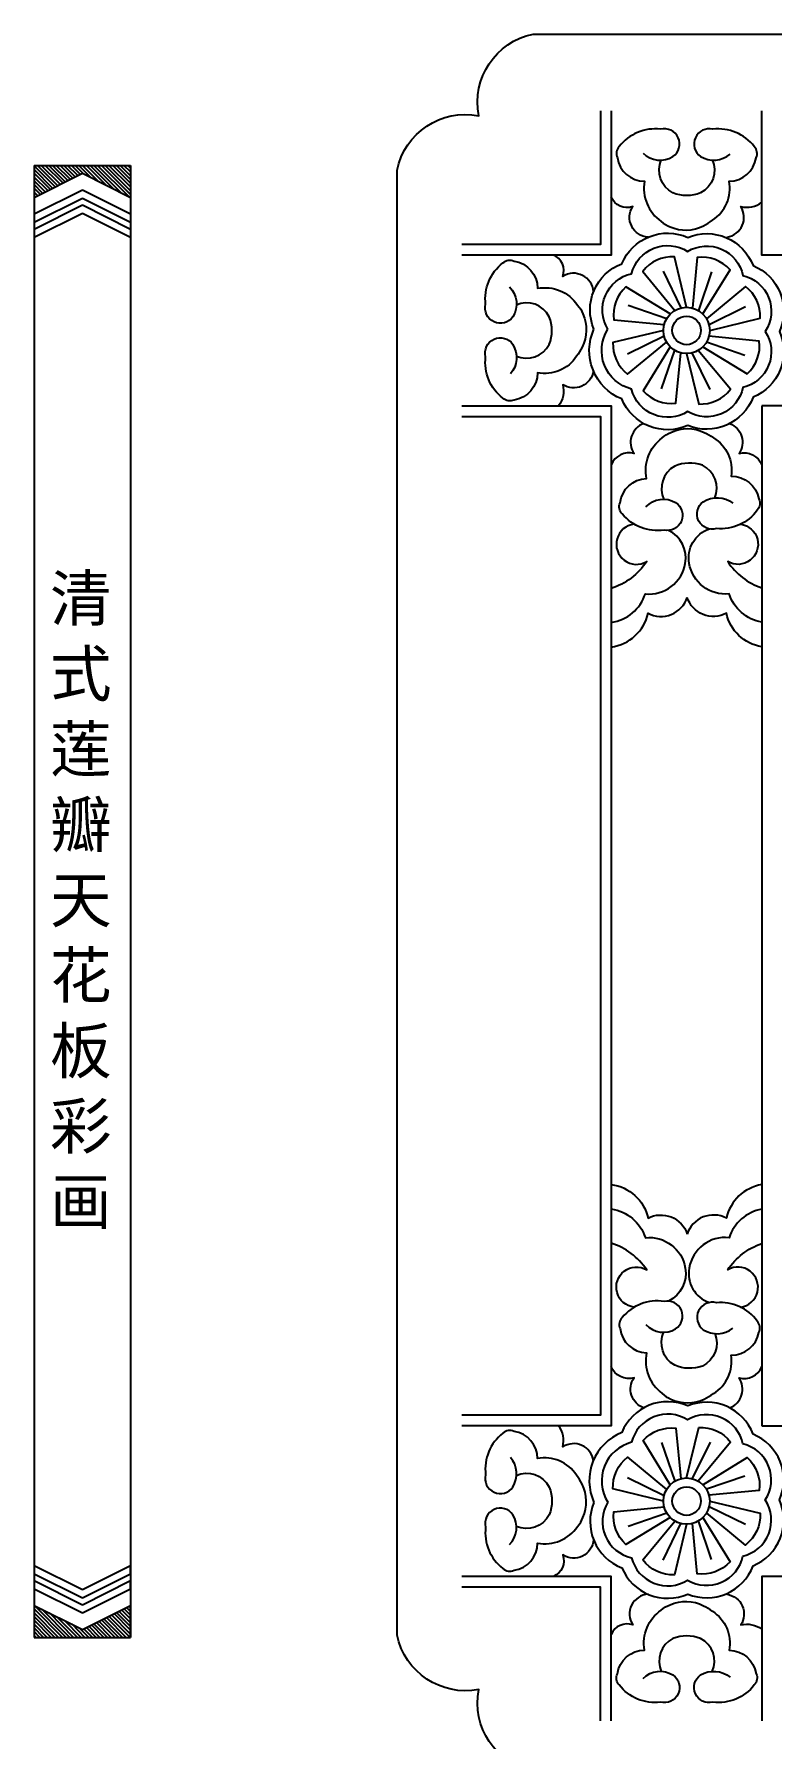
# Model space of a CAD drawing. Extents: x -66030 to 95157, y -13132 to 45879.
# Drawn here: x -14595 to -13762, y 2422 to 4344 of the extents above; entities that cross this region are included whole.
import ezdxf

# ---------------------------------------------------------------- set-up
doc = ezdxf.new("R2010")
doc.units = 0
doc.header["$LTSCALE"] = 100
doc.header["$MEASUREMENT"] = 0
for name, color, linetype in [('3', 11, 'CONTINUOUS'), ('7', 105, 'CONTINUOUS'), ('BH', 21, 'CONTINUOUS'), ('TEXT', 105, 'CONTINUOUS')]:
    doc.layers.add(name, color=color, linetype=linetype)
doc.styles.add('HZ', font='simhei.ttf')

# ---------------------------------------------------------------- blocks, each defined once
blk = doc.blocks.new('A$C7474708E')
at = {"layer": '3'}
for p, q in [((0, 1106.4), (0, 0)), ((0, 1106.4), (0, 1082.4)), ((0, 1106.4), (72.5, 1106.4)), ((72.5, 1106.4), (72.5, 0)), ((72.5, 1106.4), (72.5, 1082.4)), ((0, 1082.4), (36.3, 1100.6)), ((36.3, 1100.6), (72.5, 1082.4)), ((0, 1070), (36.3, 1088.1)), ((0, 1063.8), (36.3, 1081.9)), ((0, 1058.6), (36.3, 1076.8)), ((36.3, 1088.1), (72.5, 1070)), ((36.3, 1081.9), (72.5, 1063.8)), ((36.3, 1076.8), (72.5, 1058.6)), ((0, 1052.4), (36.3, 1070.6)), ((0, 1070), (0, 1063.8)), ((36.3, 1070.6), (72.5, 1052.4)), ((72.5, 1070), (72.5, 1063.8)), ((0, 1058.6), (0, 1052.4)), ((72.5, 1058.6), (72.5, 1052.4)), ((0, 54), (36.3, 35.9)), ((36.3, 35.9), (72.5, 54)), ((72.5, 47.8), (72.5, 54)), ((0, 47.8), (36.3, 29.6)), ((0, 42.7), (36.3, 24.5)), ((36.3, 29.6), (72.5, 47.8)), ((36.3, 24.5), (72.5, 42.7)), ((72.5, 36.4), (72.5, 42.7)), ((0, 36.4), (36.3, 18.3)), ((36.3, 18.3), (72.5, 36.4)), ((0, 24), (36.3, 5.9)), ((36.3, 5.9), (72.5, 24)), ((72.5, 0), (72.5, 24)), ((0, 0), (72.5, 0))]:
    blk.add_line(p, q, dxfattribs=at)
at = {"layer": 'BH'}
for p, q in [((15.8, 1090.3), (0, 1106.2)), ((13.9, 1089.4), (0, 1103.3)), ((17.7, 1091.3), (2.6, 1106.4)), ((19.6, 1092.2), (5.4, 1106.4)), ((21.5, 1093.2), (8.2, 1106.4)), ((23.4, 1094.1), (11.1, 1106.4)), ((25.3, 1095.1), (13.9, 1106.4)), ((27.1, 1096), (16.7, 1106.4)), ((29, 1096.9), (19.5, 1106.4)), ((30.9, 1097.9), (22.4, 1106.4)), ((32.8, 1098.8), (25.2, 1106.4)), ((34.7, 1099.8), (28, 1106.4)), ((37.2, 1100.1), (30.9, 1106.4)), ((42.9, 1097.2), (33.7, 1106.4)), ((48.5, 1094.4), (36.5, 1106.4)), ((54.2, 1091.6), (39.3, 1106.4)), ((59.8, 1088.8), (42.2, 1106.4)), ((65.5, 1085.9), (45, 1106.4)), ((71.2, 1083.1), (47.8, 1106.4)), ((72.5, 1084.6), (50.7, 1106.4)), ((72.5, 1087.4), (53.5, 1106.4)), ((72.5, 1090.2), (56.3, 1106.4)), ((72.5, 1093.1), (59.1, 1106.4)), ((72.5, 1095.9), (62, 1106.4)), ((72.5, 1098.7), (64.8, 1106.4)), ((72.5, 1101.5), (67.6, 1106.4)), ((72.5, 1104.4), (70.5, 1106.4)), ((12.1, 1088.5), (0, 1100.5)), ((10.2, 1087.5), (0, 1097.7)), ((8.3, 1086.6), (0, 1094.9)), ((6.4, 1085.6), (0, 1092)), ((4.5, 1084.7), (0, 1089.2)), ((2.6, 1083.7), (0, 1086.4)), ((0.7, 1082.8), (0, 1083.5)), ((21.3, 0), (0, 21.3)), ((18.4, 0), (0, 18.4)), ((15.6, 0), (0, 15.6)), ((24.1, 0), (0.2, 23.9)), ((26.9, 0), (5.8, 21.1)), ((29.7, 0), (11.5, 18.3)), ((32.6, 0), (17.2, 15.4)), ((63.7, 0), (50.6, 13.1)), ((66.5, 0), (52.5, 14)), ((69.3, 0), (54.4, 14.9)), ((72.2, 0), (56.3, 15.9)), ((72.5, 2.5), (58.2, 16.8)), ((72.5, 5.3), (60.1, 17.8)), ((72.5, 8.2), (61.9, 18.7)), ((72.5, 11), (63.8, 19.7)), ((72.5, 13.8), (65.7, 20.6)), ((72.5, 16.6), (67.6, 21.6)), ((72.5, 19.5), (69.5, 22.5)), ((72.5, 22.3), (71.4, 23.4)), ((12.8, 0), (0, 12.8)), ((9.9, 0), (0, 9.9)), ((7.1, 0), (0, 7.1)), ((4.3, 0), (0, 4.3)), ((1.5, 0), (0, 1.5)), ((35.4, 0), (22.8, 12.6)), ((38.2, 0), (28.5, 9.8)), ((41.1, 0), (34.1, 6.9)), ((43.9, 0), (37.4, 6.5)), ((46.7, 0), (39.3, 7.4)), ((49.5, 0), (41.2, 8.3)), ((52.4, 0), (43.1, 9.3)), ((55.2, 0), (45, 10.2)), ((58, 0), (46.9, 11.2)), ((60.9, 0), (48.7, 12.1))]:
    blk.add_line(p, q, dxfattribs=at)

msp = doc.modelspace()

# ---------------------------------------------------------------- linework, layer by layer
at = {"layer": '3'}
for p, q in [((-13885.2, 4076.3), (-13865.1, 4035.1)), ((-13830.4, 4075.6), (-13845.3, 4032.2)), ((-13924.5, 4038), (-13881.1, 4023.2)), ((-13792.1, 4036.3), (-13833.3, 4016.1)), ((-13925.3, 3983.2), (-13884, 4003.4)), ((-13887, 3943.9), (-13872.1, 3987.3)), ((-13832.1, 3943.2), (-13852.3, 3984.4)), ((-13792.8, 3981.4), (-13836.2, 3996.3)), ((-13887, 2755.6), (-13872.1, 2712.2)), ((-13832.1, 2756.3), (-13852.3, 2715.1)), ((-13925.3, 2716.3), (-13884, 2696.1)), ((-13792.8, 2718), (-13836.2, 2703.2)), ((-13924.5, 2661.4), (-13881.1, 2676.3)), ((-13792.1, 2663.2), (-13833.3, 2683.4)), ((-13885.2, 2623.2), (-13865.1, 2664.4)), ((-13830.4, 2623.9), (-13845.3, 2667.3))]:
    msp.add_line(p, q, dxfattribs=at)
for points in [[(-14185.3, 4190.3, -0.410539), (-14093.2, 4251.7, -0.410539), (-14031.8, 4343.8), (-12395.7, 4343.8, -0.410539), (-12334.3, 4251.7, -0.410539), (-12242.2, 4190.3), (-12242.2, 2538.7, -0.410539), (-12334.3, 2477.3, -0.410539), (-12395.7, 2385.2), (-14031.8, 2385.2, -0.410539), (-14093.2, 2477.3, -0.410539), (-14185.3, 2538.7)], [(-13963.2, 4011.1, -0.423982), (-13931.7, 4084.9, -0.420661), (-13857.3, 4114.5, -0.423641), (-13783.7, 4082.7, -0.425198), (-13754, 4008.5, -0.425198), (-13783.7, 3934.4, -0.423641), (-13857.3, 3902.5, -0.421993), (-13931.8, 3932.4, -0.425642)], [(-13963.2, 2688.3, 0.423982), (-13931.7, 2614.6, 0.420661), (-13857.3, 2584.9, 0.423641), (-13783.7, 2616.8, 0.425198), (-13754, 2691, 0.425198), (-13783.7, 2765.1, 0.423641), (-13857.3, 2797, 0.421993), (-13931.8, 2767.1, 0.425642)]]:
    msp.add_lwpolyline(points, format="xyb", close=True, dxfattribs=at)
for points in [[(-13955.7, 4257.4), (-13955.7, 4106.7), (-14112.1, 4106.7)], [(-14112.1, 3912.7), (-13955.7, 3912.7), (-13955.7, 2786.7), (-14112.1, 2786.7)], [(-13955.7, 2442.1), (-13955.7, 2592.7), (-14112.1, 2592.7)]]:
    msp.add_lwpolyline(points, dxfattribs=at)
for points in [[(-13907.7, 4209.7, 0.35407), (-13874.1, 4205.8, 0.838332), (-13888, 4236.5, 0.26672), (-13934.7, 4216.9, 0.314427), (-13936.8, 4204.4, 0.369989), (-13906.1, 4177.9, 0.292926), (-13887.3, 4132.6, 0.099814), (-13877.2, 4126.6, 0.228766), (-13839.6, 4127.6, 0.050603), (-13829.6, 4134, 0.310937), (-13810.8, 4177.9, 0.369989), (-13780.2, 4204.4, 0.314427), (-13782.3, 4216.9, 0.26672), (-13828.9, 4236.5, 0.838332), (-13842.8, 4205.8, 0.319484), (-13809.6, 4208.3)], [(-13829.7, 4202.1, -0.395368), (-13842.8, 4164.7, -0.187473), (-13874.1, 4164.7, -0.395368), (-13887.2, 4202.1)], [(-13902.2, 4114.7, -0.56785), (-13919.4, 4149.3, -0.400322), (-13943.7, 4160.1, -0.400322)], [(-13812.9, 4114.9, 0.541742), (-13797.5, 4149.3, 0.220663), (-13773.7, 4154.2)], [(-13963.6, 4053.3, 0.56785), (-13998.3, 4070.5, 0.400322), (-14009, 4094.7, 0.400322)], [(-13947.4, 4011, -0.515595), (-13920.8, 4073.6, -0.510716), (-13857.5, 4098.8, -0.515594), (-13795.1, 4071.6, -0.520492), (-13769.9, 4008.5, -0.520492), (-13795.1, 3945.4, -0.515594), (-13857.5, 3918.2, -0.510716), (-13920.8, 3943.5, -0.510332), (-13947.4, 4011)], [(-14058.6, 4058.7, -0.35407), (-14054.7, 4025.1, -0.838332), (-14085.4, 4039.1, -0.26672), (-14065.9, 4085.7, -0.314427), (-14053.3, 4087.8, -0.369989), (-14026.9, 4057.2, -0.292926), (-13981.6, 4038.3, -0.099814), (-13975.6, 4028.2, -0.228766), (-13976.6, 3990.7, -0.050603), (-13982.9, 3980.7, -0.310937), (-14026.9, 3961.9, -0.369989), (-14053.3, 3931.2, -0.314427), (-14065.9, 3933.3, -0.26672), (-14085.4, 3980, -0.838332), (-14054.7, 3993.9, -0.319484), (-14057.2, 3960.6)], [(-13858.7, 4035.9), (-13872.3, 4092.8, 0.246463), (-13908.2, 4076.2), (-13871.9, 4032.3)], [(-13840.2, 4028.2), (-13809.6, 4078.1, 0.246463), (-13846.7, 4091.8), (-13852, 4035)], [(-13877.1, 4028.2), (-13927.1, 4058.8, 0.246463), (-13940.7, 4021.7), (-13884, 4016.4)], [(-13832.6, 4009.7), (-13775.6, 4023.4, 0.246463), (-13792.2, 4059.3), (-13836.1, 4022.9)], [(-14051, 3980.8, 0.395368), (-14013.6, 3993.9, 0.187473), (-14013.6, 4025.1, 0.395368), (-14051, 4038.3)], [(-13884.8, 4009.7), (-13941.7, 3996.1, 0.246463), (-13925.2, 3960.2), (-13881.3, 3996.6)], [(-13840.2, 3991.3), (-13790.3, 3960.7, 0.246463), (-13776.7, 3997.7), (-13833.4, 4003.1)], [(-13877.2, 3991.3), (-13907.7, 3941.4, 0.246463), (-13870.7, 3927.7), (-13865.3, 3984.5)], [(-13858.7, 3983.6), (-13845, 3926.7, 0.246463), (-13809.2, 3943.3), (-13845.5, 3987.2)], [(-13963.8, 3963.9, -0.541742), (-13998.3, 3948.5, -0.220663), (-14003.1, 3924.7)], [(-13907.1, 3904.7, 0.488711), (-13917.9, 3870.8, 0.383007), (-13943.7, 3858)], [(-13810.1, 3904.6, -0.48607), (-13799.5, 3870.8, -0.383007), (-13773.7, 3858)], [(-13904.5, 3810.8, -0.35407), (-13871, 3815.6, -0.838332), (-13884.1, 3784.6, -0.26672), (-13931.2, 3802.8, -0.314427), (-13933.7, 3815.3, -0.369989), (-13903.8, 3842.6, -0.292926), (-13886.2, 3888.4, -0.099814), (-13876.3, 3894.7, -0.228766), (-13838.7, 3894.7, -0.050603), (-13828.5, 3888.6, -0.310937), (-13808.5, 3845.2, -0.369989), (-13777.1, 3819.6, -0.314427), (-13778.9, 3807, -0.26672), (-13825, 3786.2, -0.838332), (-13839.8, 3816.5, -0.319484), (-13806.4, 3814.9)], [(-13826.8, 3820.5, 0.395368), (-13840.9, 3857.6, 0.187473), (-13872.1, 3856.7, 0.395368), (-13884.2, 3819)], [(-13917.9, 3791.2, 1.229757), (-13903.7, 3749, -0.170214), (-13943.7, 3718.8)], [(-13797.7, 3791.1, -1.218925), (-13812.3, 3749, 0.164361), (-13773.9, 3719.4)], [(-13943.7, 3680.3, 0.282647), (-13905.2, 3712.7, 0.397275), (-13860.2, 3747, 0.335284), (-13878.9, 3784.2, 0.335284)], [(-13773.9, 3680.6, -0.273348), (-13810.7, 3712.7, -0.397275), (-13855.7, 3747, -0.370591), (-13833, 3785.9)], [(-13943.7, 3652.7, 0.316056), (-13902.2, 3690.8, 0.465679), (-13858, 3708.7, 0.495843)], [(-13773.9, 3653, -0.306797), (-13813.8, 3690.8, -0.465679), (-13858, 3708.7, -0.495843)], [(-13943.7, 3046.7, -0.316056), (-13902.2, 3008.7, -0.465679), (-13858, 2990.8, -0.495843)], [(-13773.9, 3046.5, 0.306797), (-13813.8, 3008.7, 0.465679), (-13858, 2990.8, 0.495843)], [(-13943.7, 3019.2, -0.282647), (-13905.2, 2986.7, -0.397275), (-13860.2, 2952.5, -0.335284), (-13878.9, 2915.3, -0.335284)], [(-13773.9, 3018.9, 0.273348), (-13810.7, 2986.7, 0.397275), (-13855.7, 2952.5, 0.370591), (-13833, 2913.6)], [(-13917.9, 2908.3, -1.229757), (-13903.7, 2950.5, 0.170214), (-13943.7, 2980.6)], [(-13797.7, 2908.4, 1.218925), (-13812.3, 2950.5, -0.164361), (-13773.9, 2980.1)], [(-13904.5, 2888.7, 0.35407), (-13871, 2883.9, 0.838332), (-13884.1, 2914.9, 0.26672), (-13931.2, 2896.7, 0.314427), (-13933.7, 2884.2, 0.369989), (-13903.8, 2856.9, 0.292926), (-13886.2, 2811.1, 0.099814), (-13876.3, 2804.8, 0.228766), (-13838.7, 2804.8, 0.050603), (-13828.5, 2810.9, 0.310937), (-13808.5, 2854.3, 0.369989), (-13777.1, 2879.9, 0.314427), (-13778.9, 2892.5, 0.26672), (-13825, 2913.3, 0.838332), (-13839.8, 2883, 0.319484), (-13806.4, 2884.6)], [(-13826.8, 2878.9, -0.395368), (-13840.9, 2841.9, -0.187473), (-13872.1, 2842.8, -0.395368), (-13884.2, 2880.5)], [(-13907.1, 2794.8, -0.488711), (-13917.9, 2828.7, -0.383007), (-13943.7, 2841.5)], [(-13810.1, 2794.9, 0.48607), (-13799.5, 2828.7, 0.383007), (-13773.7, 2841.5)], [(-13947.4, 2688.5, 0.515595), (-13920.8, 2625.9, 0.510716), (-13857.5, 2600.7, 0.515594), (-13795.1, 2627.8, 0.520492), (-13769.9, 2691, 0.520492), (-13795.1, 2754.1, 0.515594), (-13857.5, 2781.2, 0.510716), (-13920.8, 2756, 0.510332), (-13947.4, 2688.5)], [(-14058.6, 2640.7, 0.35407), (-14054.7, 2674.3, 0.838332), (-14085.4, 2660.4, 0.26672), (-14065.9, 2613.8, 0.314427), (-14053.3, 2611.7, 0.369989), (-14026.9, 2642.3, 0.292926), (-13981.6, 2661.1, 0.099814), (-13975.6, 2671.2, 0.228766), (-13976.6, 2708.8, 0.050603), (-13982.9, 2718.8, 0.310937), (-14026.9, 2737.6, 0.369989), (-14053.3, 2768.3, 0.314427), (-14065.9, 2766.2, 0.26672), (-14085.4, 2719.5, 0.838332), (-14054.7, 2705.6, 0.319484), (-14057.2, 2738.9)], [(-13963.8, 2735.5, 0.541742), (-13998.3, 2750.9, 0.220663), (-14003.1, 2774.7)], [(-13877.2, 2708.2), (-13907.7, 2758.1, -0.246463), (-13870.7, 2771.8), (-13865.3, 2715)], [(-13858.7, 2715.9), (-13845, 2772.8, -0.246463), (-13809.2, 2756.2), (-13845.5, 2712.3)], [(-13884.8, 2689.7), (-13941.7, 2703.4, -0.246463), (-13925.2, 2739.3), (-13881.3, 2702.9)], [(-13840.2, 2708.2), (-13790.3, 2738.8, -0.246463), (-13776.7, 2701.7), (-13833.4, 2696.4)], [(-14051, 2718.7, -0.395368), (-14013.6, 2705.6, -0.187473), (-14013.6, 2674.3, -0.395368), (-14051, 2661.2)], [(-13877.1, 2671.3), (-13927.1, 2640.7, -0.246463), (-13940.7, 2677.7), (-13884, 2683.1)], [(-13832.6, 2689.7), (-13775.6, 2676.1, -0.246463), (-13792.2, 2640.2), (-13836.1, 2676.6)], [(-13858.7, 2663.6), (-13872.3, 2606.7, -0.246463), (-13908.2, 2623.3), (-13871.9, 2667.2)], [(-13840.2, 2671.3), (-13809.6, 2621.4, -0.246463), (-13846.7, 2607.7), (-13852, 2664.5)], [(-13963.6, 2646.2, -0.56785), (-13998.3, 2629, -0.400322), (-14009, 2604.7, -0.400322)], [(-13902.2, 2584.8, 0.56785), (-13919.4, 2550.1, 0.400322), (-13943.7, 2539.4, 0.400322)], [(-13907.7, 2489.8, -0.35407), (-13874.1, 2493.7, -0.838332), (-13888, 2463, -0.26672), (-13934.7, 2482.5, -0.314427), (-13936.8, 2495.1, -0.369989), (-13906.1, 2521.6, -0.292926), (-13887.3, 2566.9, -0.099814), (-13877.2, 2572.9, -0.228766), (-13839.6, 2571.8, -0.050603), (-13829.6, 2565.5, -0.310937), (-13810.8, 2521.6, -0.369989), (-13780.2, 2495.1, -0.314427), (-13782.3, 2482.5, -0.26672), (-13828.9, 2463, -0.838332), (-13842.8, 2493.7, -0.319484), (-13809.6, 2491.2)], [(-13812.9, 2584.6, -0.541742), (-13797.5, 2550.1, -0.220663), (-13773.7, 2545.3)], [(-13829.7, 2497.4, 0.395368), (-13842.8, 2534.8, 0.187473), (-13874.1, 2534.8, 0.395368), (-13887.2, 2497.4)]]:
    msp.add_lwpolyline(points, format="xyb", dxfattribs=at)
for centre, radius in [((-13858.7, 4009.7), 26.1), ((-13858.7, 4009.7), 16.1), ((-13858.7, 2689.7), 26.1), ((-13858.7, 2689.7), 16.1)]:
    msp.add_circle(centre, radius, dxfattribs=at)
at = {"layer": '7'}
for p, q in [((-13773.7, 3924.7), (-13773.7, 2774.7)), ((-12623.7, 3924.7), (-13773.7, 3924.7)), ((-13773.7, 2774.7), (-12623.7, 2774.7))]:
    msp.add_line(p, q, dxfattribs=at)
for points in [[(-13943.7, 4257.4), (-13943.7, 4094.7), (-14112.1, 4094.7)], [(-12623.7, 4257.4), (-12623.7, 4094.7), (-13773.7, 4094.7), (-13773.7, 4257.4)], [(-14112.1, 3924.7), (-13943.7, 3924.7), (-13943.7, 2774.7), (-14112.1, 2774.7)], [(-13943.7, 2442.1), (-13943.7, 2604.7), (-14112.1, 2604.7)], [(-12623.7, 2442.1), (-12623.7, 2604.7), (-13773.7, 2604.7), (-13773.7, 2442.1)]]:
    msp.add_lwpolyline(points, dxfattribs=at)

# ---------------------------------------------------------------- block references
at = {"layer": '3', "xscale": 1.5, "yscale": 1.5, "zscale": 1.5}
msp.add_blockref('A$C7474708E', (-14594.8, 2536.1), dxfattribs=at)

# ---------------------------------------------------------------- texts
at = {"layer": 'TEXT', "insert": (-14576.9, 3364.9), "char_height": 51, "attachment_point": 4, "style": 'HZ'}
msp.add_mtext('清\\P式\\P莲\\P瓣\\P天\\P花\\P板\\P彩\\P画', dxfattribs=at)

doc.saveas('drawing.dxf')
